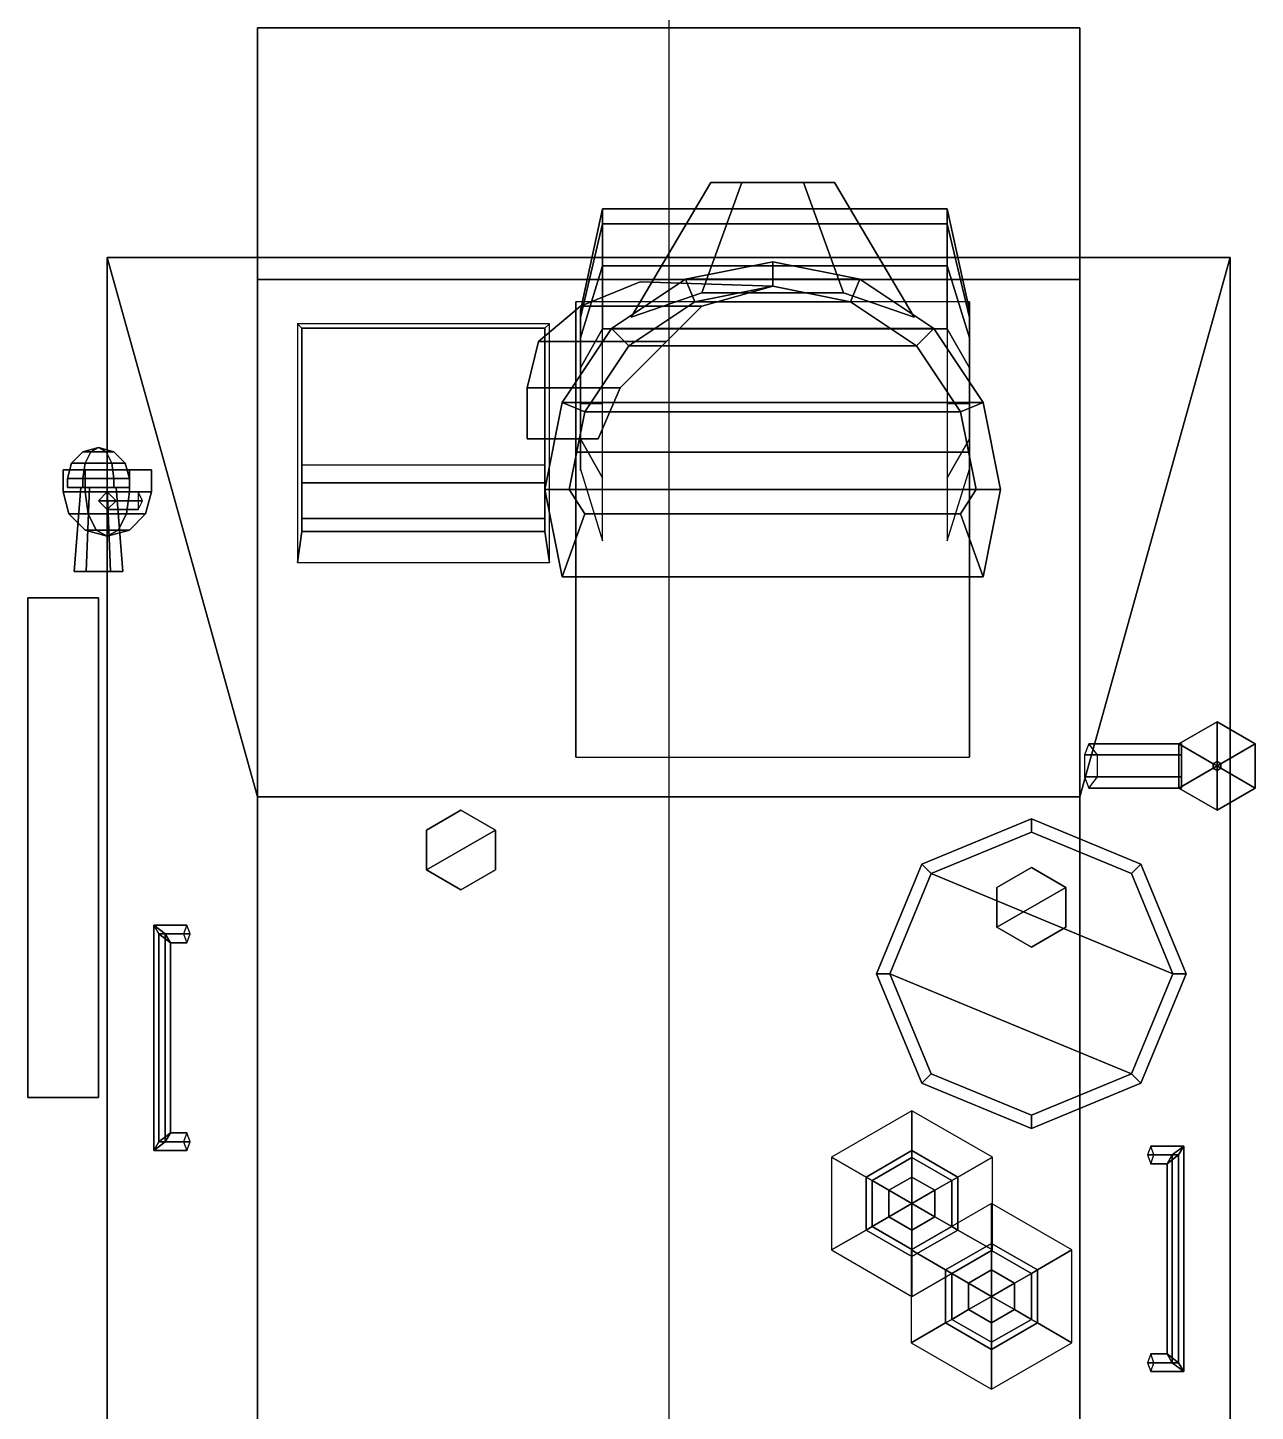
# Model space of a CAD drawing. Header units: millimetres. Extents: x -1.45 to 7, y -2.94 to 2.89.
# Drawn here: x -1.45 to 1.327, y -0.24 to 2.89 of the extents above; entities that cross this region are included whole.
import ezdxf

# ---------------------------------------------------------------- set-up
doc = ezdxf.new("R2010")
doc.units = ezdxf.units.MM
doc.layers.add('sleeve', color=5, linetype='Continuous')

msp = doc.modelspace()

# ---------------------------------------------------------------- linework, layer by layer
msp.add_xline((0, 2.48, 1.54), (0, -1))
for points in [[(-0.93, 2.32, 0.38), (-0.93, -2.39, 0.38), (-0.93, -2.94, 0.84), (-0.93, 2.89, 0.71)], [(0.93, 2.89, 0.71), (0.93, 2.32, 0.38), (-0.93, 2.32, 0.38), (-0.93, 2.89, 0.71)], [(-0.93, 2.89, 0.71), (-0.93, -2.94, 0.84), (-0.93, -2.69, 1.11), (-0.93, 2.37, 1.11)], [(0.93, 2.37, 1.11), (0.93, 2.89, 0.71), (-0.93, 2.89, 0.71), (-0.93, 2.37, 1.11)], [(0.93, -2.94, 0.84), (0.93, -2.39, 0.38), (0.93, 2.32, 0.38), (0.93, 2.89, 0.71)], [(0.93, -2.69, 1.11), (0.93, -2.94, 0.84), (0.93, 2.89, 0.71), (0.93, 2.37, 1.11)], [(-1.27, 2.37, 1.11), (-1.27, -0.29, 1.11), (-0.93, -0.29, 1.99), (-0.93, 1.15, 1.99)], [(0.93, 1.15, 1.99), (1.27, 2.37, 1.11), (-1.27, 2.37, 1.11), (-0.93, 1.15, 1.99)], [(-0.93, 2.37, 1.11), (-0.93, -2.69, 1.11), (-1.27, -2.69, 1.11), (-1.27, 2.37, 1.11)], [(0.059, 2.27, 1.975), (0.235, 2.305, 1.975), (0.235, 2.36, 1.91), (0.0379, 2.3208, 1.91)], [(0.0379, 2.3208, 1.91), (0.235, 2.36, 1.91), (0.235, 2.36, 1.91), (0.4321, 2.3208, 1.91)], [(0.235, 2.305, 1.975), (0.411, 2.27, 1.975), (0.4321, 2.3208, 1.91), (0.235, 2.36, 1.91)], [(1.27, 2.37, 1.11), (1.27, -2.69, 1.11), (0.93, -2.69, 1.11), (0.93, 2.37, 1.11)], [(0.93, -0.29, 1.99), (1.27, -0.29, 1.11), (1.27, 2.37, 1.11), (0.93, 1.15, 1.99)], [(0.93, 2.32, 0.38), (0.93, -2.39, 0.38), (-0.93, -2.39, 0.38), (-0.93, 2.32, 0.38)], [(-0.0903, 2.1703, 1.975), (0.059, 2.27, 1.975), (0.0379, 2.3208, 1.91), (-0.1292, 2.2092, 1.91)], [(-0.1292, 2.2092, 1.91), (0.0379, 2.3208, 1.91), (0.4321, 2.3208, 1.91), (0.5992, 2.2092, 1.91)], [(0.411, 2.27, 1.975), (0.5603, 2.1703, 1.975), (0.5992, 2.2092, 1.91), (0.4321, 2.3208, 1.91)], [(-0.2, 2.26, 1.97), (0.075, 2.26, 1.97), (0.235, 2.3051, 1.97), (-0.065, 2.315, 1.97)], [(-0.065, 2.315, 1.855), (0.235, 2.3051, 1.855), (0.075, 2.26, 1.855), (-0.2, 2.26, 1.855)], [(-0.065, 2.315, 1.97), (-0.065, 2.315, 1.855), (-0.2, 2.26, 1.855), (-0.2, 2.26, 1.97)], [(0.235, 2.3051, 1.97), (0.235, 2.3051, 1.855), (-0.065, 2.315, 1.855), (-0.065, 2.315, 1.97)], [(0.411, 2.27, 1.975), (0.235, 2.305, 1.975), (0.235, 2.305, 1.975), (0.059, 2.27, 1.975)], [(0.075, 2.26, 1.97), (0.075, 2.26, 1.855), (0.235, 2.3051, 1.855), (0.235, 2.3051, 1.97)], [(-0.2, 2.26, 1.855), (0.075, 2.26, 1.855), (-0.005, 2.18, 1.855), (-0.295, 2.18, 1.855)], [(-0.295, 2.18, 1.97), (-0.005, 2.18, 1.97), (0.075, 2.26, 1.97), (-0.2, 2.26, 1.97)], [(-0.2, 2.26, 1.97), (-0.2, 2.26, 1.855), (-0.295, 2.18, 1.855), (-0.295, 2.18, 1.97)], [(-0.21, 2.27, 1.18), (-0.21, 1.24, 1.92), (-0.21, 1.24, 1.92), (-0.21, 1.93, 1.92)], [(-0.21, 1.93, 1.92), (0.68, 1.93, 1.92), (0.68, 2.27, 1.18), (-0.21, 2.27, 1.18)], [(0.075, 2.26, 1.97), (0.075, 2.26, 1.855), (-0.2, 2.26, 1.855), (-0.2, 2.26, 1.97)], [(-0.2, 2.26, 1.855), (0.075, 2.26, 1.855), (0.075, 2.26, 1.97), (-0.2, 2.26, 1.97)], [(0.5603, 2.1703, 1.975), (0.411, 2.27, 1.975), (0.059, 2.27, 1.975), (-0.0903, 2.1703, 1.975)], [(-0.005, 2.18, 1.97), (-0.005, 2.18, 1.855), (0.075, 2.26, 1.855), (0.075, 2.26, 1.97)], [(0.68, 1.93, 1.92), (0.68, 1.24, 1.92), (0.68, 1.24, 1.92), (0.68, 2.27, 1.18)], [(-0.84, 2.22, 1.21), (-0.84, 1.68, 1.6), (-0.83, 1.75, 1.62), (-0.83, 2.21, 1.29)], [(-0.83, 2.21, 1.29), (-0.28, 2.21, 1.29), (-0.27, 2.22, 1.21), (-0.84, 2.22, 1.21)], [(-0.83, 1.75, 1.62), (-0.28, 1.75, 1.62), (-0.28, 2.21, 1.29), (-0.83, 2.21, 1.29)], [(-0.28, 2.21, 1.29), (-0.28, 1.75, 1.62), (-0.27, 1.68, 1.6), (-0.27, 2.22, 1.21)], [(-0.19, 2.021, 1.975), (-0.0903, 2.1703, 1.975), (-0.1292, 2.2092, 1.91), (-0.2408, 2.0421, 1.91)], [(-0.2408, 2.0421, 1.91), (-0.1292, 2.2092, 1.91), (0.5992, 2.2092, 1.91), (0.7108, 2.0421, 1.91)], [(0.5603, 2.1703, 1.975), (0.66, 2.021, 1.975), (0.7108, 2.0421, 1.91), (0.5992, 2.2092, 1.91)], [(-0.32, 2.075, 1.97), (-0.11, 2.075, 1.97), (-0.005, 2.18, 1.97), (-0.295, 2.18, 1.97)], [(-0.295, 2.18, 1.855), (-0.005, 2.18, 1.855), (-0.11, 2.075, 1.855), (-0.32, 2.075, 1.855)], [(-0.295, 2.18, 1.97), (-0.295, 2.18, 1.855), (-0.32, 2.075, 1.855), (-0.32, 2.075, 1.97)], [(-0.005, 2.18, 1.97), (-0.005, 2.18, 1.855), (-0.295, 2.18, 1.855), (-0.295, 2.18, 1.97)], [(-0.295, 2.18, 1.855), (-0.005, 2.18, 1.855), (-0.005, 2.18, 1.97), (-0.295, 2.18, 1.97)], [(0.66, 2.021, 1.975), (0.5603, 2.1703, 1.975), (-0.0903, 2.1703, 1.975), (-0.19, 2.021, 1.975)], [(-0.11, 2.075, 1.97), (-0.11, 2.075, 1.855), (-0.005, 2.18, 1.855), (-0.005, 2.18, 1.97)], [(-0.32, 1.96, 1.97), (-0.16, 1.96, 1.97), (-0.11, 2.075, 1.97), (-0.32, 2.075, 1.97)], [(-0.11, 2.075, 1.97), (-0.11, 2.075, 1.855), (-0.32, 2.075, 1.855), (-0.32, 2.075, 1.97)], [(-0.32, 2.075, 1.97), (-0.32, 2.075, 1.855), (-0.32, 1.96, 1.855), (-0.32, 1.96, 1.97)], [(-0.32, 2.075, 1.855), (-0.11, 2.075, 1.855), (-0.16, 1.96, 1.855), (-0.32, 1.96, 1.855)], [(-0.32, 2.075, 1.855), (-0.11, 2.075, 1.855), (-0.11, 2.075, 1.97), (-0.32, 2.075, 1.97)], [(-0.16, 1.96, 1.97), (-0.16, 1.96, 1.855), (-0.11, 2.075, 1.855), (-0.11, 2.075, 1.97)], [(-0.225, 1.845, 1.975), (-0.19, 2.021, 1.975), (-0.2408, 2.0421, 1.91), (-0.28, 1.845, 1.91)], [(-0.28, 1.845, 1.91), (-0.2408, 2.0421, 1.91), (0.7108, 2.0421, 1.91), (0.75, 1.845, 1.91)], [(0.66, 2.021, 1.975), (0.695, 1.845, 1.975), (0.75, 1.845, 1.91), (0.7108, 2.0421, 1.91)], [(0.695, 1.845, 1.975), (0.66, 2.021, 1.975), (-0.19, 2.021, 1.975), (-0.225, 1.845, 1.975)], [(-0.32, 1.96, 1.855), (-0.16, 1.96, 1.855), (-0.16, 1.96, 1.97), (-0.32, 1.96, 1.97)], [(-1.325, 1.9306, 1.24), (-1.3506, 1.905, 1.24), (-1.3203, 1.905, 1.2925), (-1.3075, 1.9306, 1.2703)], [(-1.3075, 1.9306, 1.2097), (-1.3203, 1.905, 1.1875), (-1.3506, 1.905, 1.24), (-1.325, 1.9306, 1.24)], [(-1.29, 1.94, 1.24), (-1.325, 1.9306, 1.24), (-1.3075, 1.9306, 1.2703), (-1.29, 1.94, 1.24)], [(-1.29, 1.94, 1.24), (-1.3075, 1.9306, 1.2097), (-1.325, 1.9306, 1.24), (-1.29, 1.94, 1.24)], [(-1.3075, 1.9306, 1.2703), (-1.3203, 1.905, 1.2925), (-1.2597, 1.905, 1.2925), (-1.2725, 1.9306, 1.2703)], [(-1.2725, 1.9306, 1.2097), (-1.2597, 1.905, 1.1875), (-1.3203, 1.905, 1.1875), (-1.3075, 1.9306, 1.2097)], [(-1.29, 1.94, 1.24), (-1.3075, 1.9306, 1.2703), (-1.2725, 1.9306, 1.2703), (-1.29, 1.94, 1.24)], [(-1.29, 1.94, 1.24), (-1.2725, 1.9306, 1.2097), (-1.3075, 1.9306, 1.2097), (-1.29, 1.94, 1.24)], [(-1.29, 1.94, 1.24), (-1.2725, 1.9306, 1.2703), (-1.255, 1.9306, 1.24), (-1.29, 1.94, 1.24)], [(-1.29, 1.94, 1.24), (-1.255, 1.9306, 1.24), (-1.2725, 1.9306, 1.2097), (-1.29, 1.94, 1.24)], [(-1.2725, 1.9306, 1.2703), (-1.2597, 1.905, 1.2925), (-1.2294, 1.905, 1.24), (-1.255, 1.9306, 1.24)], [(-1.255, 1.9306, 1.24), (-1.2294, 1.905, 1.24), (-1.2597, 1.905, 1.1875), (-1.2725, 1.9306, 1.2097)], [(-0.21, 1.24, 1.92), (0.68, 1.24, 1.92), (0.68, 1.93, 1.92), (-0.21, 1.93, 1.92)], [(-1.32, 1.89, 1.5566), (-1.37, 1.89, 1.47), (-1.37, 1.84, 1.47), (-1.32, 1.84, 1.5566)], [(-1.37, 1.89, 1.47), (-1.32, 1.89, 1.3834), (-1.32, 1.84, 1.3834), (-1.37, 1.84, 1.47)], [(-1.17, 1.89, 1.47), (-1.37, 1.89, 1.47), (-1.32, 1.89, 1.5566), (-1.22, 1.89, 1.5566)], [(-1.22, 1.89, 1.3834), (-1.32, 1.89, 1.3834), (-1.37, 1.89, 1.47), (-1.17, 1.89, 1.47)], [(-1.3506, 1.905, 1.24), (-1.36, 1.87, 1.24), (-1.325, 1.87, 1.3006), (-1.3203, 1.905, 1.2925)], [(-1.3203, 1.905, 1.1875), (-1.325, 1.87, 1.1794), (-1.36, 1.87, 1.24), (-1.3506, 1.905, 1.24)], [(-1.3203, 1.905, 1.2925), (-1.325, 1.87, 1.3006), (-1.255, 1.87, 1.3006), (-1.2597, 1.905, 1.2925)], [(-1.2597, 1.905, 1.1875), (-1.255, 1.87, 1.1794), (-1.325, 1.87, 1.1794), (-1.3203, 1.905, 1.1875)], [(-1.22, 1.89, 1.5566), (-1.32, 1.89, 1.5566), (-1.32, 1.84, 1.5566), (-1.22, 1.84, 1.5566)], [(-1.32, 1.89, 1.3834), (-1.22, 1.89, 1.3834), (-1.22, 1.84, 1.3834), (-1.32, 1.84, 1.3834)], [(-1.2597, 1.905, 1.2925), (-1.255, 1.87, 1.3006), (-1.22, 1.87, 1.24), (-1.2294, 1.905, 1.24)], [(-1.2294, 1.905, 1.24), (-1.22, 1.87, 1.24), (-1.255, 1.87, 1.1794), (-1.2597, 1.905, 1.1875)], [(-1.17, 1.89, 1.47), (-1.22, 1.89, 1.5566), (-1.22, 1.84, 1.5566), (-1.17, 1.84, 1.47)], [(-1.22, 1.89, 1.3834), (-1.17, 1.89, 1.47), (-1.17, 1.84, 1.47), (-1.22, 1.84, 1.3834)], [(-0.83, 1.9, 1.51), (-0.83, 1.75, 1.62), (-0.83, 1.78, 1.64), (-0.83, 1.86, 1.64)], [(-0.83, 1.86, 1.64), (-0.28, 1.86, 1.64), (-0.28, 1.9, 1.51), (-0.83, 1.9, 1.51)], [(-0.28, 1.86, 1.64), (-0.28, 1.78, 1.64), (-0.28, 1.75, 1.62), (-0.28, 1.9, 1.51)], [(-1.325, 1.87, 1.3006), (-1.36, 1.87, 1.24), (-1.36, 1.85, 1.24), (-1.325, 1.85, 1.3006)], [(-1.36, 1.87, 1.24), (-1.325, 1.87, 1.1794), (-1.325, 1.85, 1.1794), (-1.36, 1.85, 1.24)], [(-1.255, 1.85, 1.3006), (-1.325, 1.85, 1.3006), (-1.36, 1.85, 1.24), (-1.22, 1.85, 1.24)], [(-1.22, 1.85, 1.24), (-1.36, 1.85, 1.24), (-1.325, 1.85, 1.1794), (-1.255, 1.85, 1.1794)], [(-1.3175, 1.66, 1.1924), (-1.345, 1.66, 1.24), (-1.33, 1.85, 1.24), (-1.31, 1.85, 1.2054)], [(-1.345, 1.66, 1.24), (-1.3175, 1.66, 1.2876), (-1.31, 1.85, 1.2746), (-1.33, 1.85, 1.24)], [(-1.255, 1.87, 1.3006), (-1.325, 1.87, 1.3006), (-1.325, 1.85, 1.3006), (-1.255, 1.85, 1.3006)], [(-1.325, 1.87, 1.1794), (-1.255, 1.87, 1.1794), (-1.255, 1.85, 1.1794), (-1.325, 1.85, 1.1794)], [(-1.2625, 1.66, 1.1924), (-1.3175, 1.66, 1.1924), (-1.31, 1.85, 1.2054), (-1.27, 1.85, 1.2054)], [(-1.3175, 1.66, 1.2876), (-1.2625, 1.66, 1.2876), (-1.27, 1.85, 1.2746), (-1.31, 1.85, 1.2746)], [(-1.235, 1.66, 1.24), (-1.2625, 1.66, 1.1924), (-1.27, 1.85, 1.2054), (-1.25, 1.85, 1.24)], [(-1.2625, 1.66, 1.2876), (-1.235, 1.66, 1.24), (-1.25, 1.85, 1.24), (-1.27, 1.85, 1.2746)], [(-1.22, 1.87, 1.24), (-1.255, 1.87, 1.3006), (-1.255, 1.85, 1.3006), (-1.22, 1.85, 1.24)], [(-1.255, 1.87, 1.1794), (-1.22, 1.87, 1.24), (-1.22, 1.85, 1.24), (-1.255, 1.85, 1.1794)], [(-0.83, 1.78, 1.64), (-0.28, 1.78, 1.64), (-0.28, 1.86, 1.64), (-0.83, 1.86, 1.64)], [(-1.3566, 1.79, 1.47), (-1.37, 1.84, 1.47), (-1.32, 1.84, 1.3834), (-1.3133, 1.79, 1.395)], [(-1.3133, 1.79, 1.545), (-1.32, 1.84, 1.5566), (-1.37, 1.84, 1.47), (-1.3566, 1.79, 1.47)], [(-1.3133, 1.79, 1.395), (-1.32, 1.84, 1.3834), (-1.22, 1.84, 1.3834), (-1.2267, 1.79, 1.395)], [(-1.2267, 1.79, 1.545), (-1.22, 1.84, 1.5566), (-1.32, 1.84, 1.5566), (-1.3133, 1.79, 1.545)], [(-1.2, 1.84, 1.29), (-1.2, 1.82, 1.27), (-1.29, 1.82, 1.4), (-1.27, 1.84, 1.4)], [(-1.2, 1.82, 1.27), (-1.2, 1.8, 1.29), (-1.27, 1.8, 1.4), (-1.29, 1.82, 1.4)], [(-1.19, 1.82, 1.3), (-1.2, 1.84, 1.29), (-1.27, 1.84, 1.4), (-1.25, 1.82, 1.4)], [(-1.2, 1.8, 1.29), (-1.19, 1.82, 1.3), (-1.25, 1.82, 1.4), (-1.27, 1.8, 1.4)], [(-1.2267, 1.79, 1.395), (-1.22, 1.84, 1.3834), (-1.17, 1.84, 1.47), (-1.1834, 1.79, 1.47)], [(-1.1834, 1.79, 1.47), (-1.17, 1.84, 1.47), (-1.22, 1.84, 1.5566), (-1.2267, 1.79, 1.545)], [(-0.19, 1.79, 1.975), (-0.225, 1.845, 1.975), (-0.28, 1.845, 1.91), (-0.2408, 1.6479, 1.91)], [(-0.2408, 1.6479, 1.91), (-0.28, 1.845, 1.91), (0.75, 1.845, 1.91), (0.7108, 1.6479, 1.91)], [(0.66, 1.79, 1.975), (0.695, 1.845, 1.975), (-0.225, 1.845, 1.975), (-0.19, 1.79, 1.975)], [(0.695, 1.845, 1.975), (0.66, 1.79, 1.975), (0.7108, 1.6479, 1.91), (0.75, 1.845, 1.91)], [(-1.32, 1.7534, 1.47), (-1.3566, 1.79, 1.47), (-1.3133, 1.79, 1.395), (-1.295, 1.7534, 1.4267)], [(-1.295, 1.7534, 1.5133), (-1.3133, 1.79, 1.545), (-1.3566, 1.79, 1.47), (-1.32, 1.7534, 1.47)], [(-1.295, 1.7534, 1.4267), (-1.3133, 1.79, 1.395), (-1.2267, 1.79, 1.395), (-1.245, 1.7534, 1.4267)], [(-1.245, 1.7534, 1.5133), (-1.2267, 1.79, 1.545), (-1.3133, 1.79, 1.545), (-1.295, 1.7534, 1.5133)], [(-1.245, 1.7534, 1.4267), (-1.2267, 1.79, 1.395), (-1.1834, 1.79, 1.47), (-1.22, 1.7534, 1.47)], [(-1.22, 1.7534, 1.47), (-1.1834, 1.79, 1.47), (-1.2267, 1.79, 1.545), (-1.245, 1.7534, 1.5133)], [(0.7108, 1.6479, 1.91), (0.66, 1.79, 1.975), (-0.19, 1.79, 1.975), (-0.2408, 1.6479, 1.91)], [(-1.27, 1.74, 1.47), (-1.32, 1.7534, 1.47), (-1.295, 1.7534, 1.4267), (-1.27, 1.74, 1.47)], [(-1.27, 1.74, 1.47), (-1.295, 1.7534, 1.5133), (-1.32, 1.7534, 1.47), (-1.27, 1.74, 1.47)], [(-1.27, 1.74, 1.47), (-1.295, 1.7534, 1.4267), (-1.245, 1.7534, 1.4267), (-1.27, 1.74, 1.47)], [(-1.27, 1.74, 1.47), (-1.245, 1.7534, 1.5133), (-1.295, 1.7534, 1.5133), (-1.27, 1.74, 1.47)], [(-1.27, 1.74, 1.47), (-1.245, 1.7534, 1.4267), (-1.22, 1.7534, 1.47), (-1.27, 1.74, 1.47)], [(-1.27, 1.74, 1.47), (-1.22, 1.7534, 1.47), (-1.245, 1.7534, 1.5133), (-1.27, 1.74, 1.47)], [(-0.83, 1.75, 1.62), (-0.28, 1.75, 1.62), (-0.28, 1.78, 1.64), (-0.83, 1.78, 1.64)], [(-0.84, 1.68, 1.6), (-0.27, 1.68, 1.6), (-0.28, 1.75, 1.62), (-0.83, 1.75, 1.62)], [(-1.345, 1.66, 1.24), (-1.235, 1.66, 1.24), (-1.2625, 1.66, 1.2876), (-1.3175, 1.66, 1.2876)], [(-1.3175, 1.66, 1.1924), (-1.2625, 1.66, 1.1924), (-1.235, 1.66, 1.24), (-1.345, 1.66, 1.24)], [(-1.45, 1.6, 1.29), (-1.45, 0.47, 1.29), (-1.29, 0.47, 1.29), (-1.29, 1.6, 1.29)], [(-1.45, 1.6, 1.11), (-1.45, 0.47, 1.11), (-1.45, 0.47, 1.29), (-1.45, 1.6, 1.29)], [(-1.29, 1.6, 1.29), (-1.29, 1.6, 1.11), (-1.45, 1.6, 1.11), (-1.45, 1.6, 1.29)], [(-1.29, 0.47, 1.29), (-1.29, 0.47, 1.11), (-1.29, 1.6, 1.11), (-1.29, 1.6, 1.29)], [(1.1534, 1.27, 1.99), (1.24, 1.32, 1.99), (1.24, 1.32, 1.85), (1.1534, 1.27, 1.85)], [(1.24, 1.32, 1.99), (1.1534, 1.27, 1.99), (1.2313, 1.225, 2.01), (1.24, 1.23, 2.01)], [(1.3266, 1.27, 1.85), (1.1534, 1.17, 1.85), (1.1534, 1.27, 1.85), (1.24, 1.32, 1.85)], [(1.24, 1.32, 1.99), (1.3266, 1.27, 1.99), (1.3266, 1.27, 1.85), (1.24, 1.32, 1.85)], [(1.3266, 1.27, 1.99), (1.24, 1.32, 1.99), (1.24, 1.23, 2.01), (1.2487, 1.225, 2.01)], [(1.16, 1.245, 1.9633), (1.16, 1.27, 1.92), (0.95, 1.27, 1.92), (0.94, 1.245, 1.9633)], [(1.16, 1.27, 1.92), (1.16, 1.245, 1.8767), (0.97, 1.245, 1.8767), (0.95, 1.27, 1.92)], [(1.1534, 1.17, 1.99), (1.1534, 1.27, 1.99), (1.1534, 1.27, 1.85), (1.1534, 1.17, 1.85)], [(1.1534, 1.27, 1.99), (1.1534, 1.17, 1.99), (1.2313, 1.215, 2.01), (1.2313, 1.225, 2.01)], [(1.3266, 1.17, 1.85), (1.24, 1.12, 1.85), (1.1534, 1.17, 1.85), (1.3266, 1.27, 1.85)], [(1.3266, 1.17, 1.99), (1.3266, 1.27, 1.99), (1.2487, 1.225, 2.01), (1.2487, 1.215, 2.01)], [(1.3266, 1.27, 1.99), (1.3266, 1.17, 1.99), (1.3266, 1.17, 1.85), (1.3266, 1.27, 1.85)], [(1.16, 1.195, 1.9633), (1.16, 1.245, 1.9633), (0.94, 1.245, 1.9633), (0.94, 1.195, 1.9633)], [(1.16, 1.245, 1.8767), (1.16, 1.195, 1.8767), (0.97, 1.195, 1.8767), (0.97, 1.245, 1.8767)], [(1.24, 1.23, 2.01), (1.2313, 1.225, 2.01), (1.24, 1.22, 6.11)], [(1.2313, 1.225, 2.01), (1.2313, 1.215, 2.01), (1.24, 1.22, 6.11)], [(1.2487, 1.225, 2.01), (1.24, 1.23, 2.01), (1.24, 1.22, 6.11)], [(1.2487, 1.215, 2.01), (1.2487, 1.225, 2.01), (1.24, 1.22, 6.11)], [(1.16, 1.17, 1.92), (1.16, 1.195, 1.9633), (0.94, 1.195, 1.9633), (0.95, 1.17, 1.92)], [(1.16, 1.195, 1.8767), (1.16, 1.17, 1.92), (0.95, 1.17, 1.92), (0.97, 1.195, 1.8767)], [(1.1534, 1.17, 1.99), (1.24, 1.12, 1.99), (1.24, 1.21, 2.01), (1.2313, 1.215, 2.01)], [(1.2313, 1.215, 2.01), (1.24, 1.21, 2.01), (1.24, 1.22, 6.11)], [(1.24, 1.21, 2.01), (1.2487, 1.215, 2.01), (1.24, 1.22, 6.11)], [(1.24, 1.12, 1.99), (1.3266, 1.17, 1.99), (1.2487, 1.215, 2.01), (1.24, 1.21, 2.01)], [(1.24, 1.12, 1.99), (1.1534, 1.17, 1.99), (1.1534, 1.17, 1.85), (1.24, 1.12, 1.85)], [(1.3266, 1.17, 1.99), (1.24, 1.12, 1.99), (1.24, 1.12, 1.85), (1.3266, 1.17, 1.85)], [(-0.93, 1.15, 1.99), (-0.93, -0.29, 1.99), (0.93, -0.29, 1.99), (0.93, 1.15, 1.99)], [(-0.47, 1.12, 1.99), (-0.5479, 1.075, 1.99), (-0.5479, 1.075, 2.06), (-0.47, 1.12, 2.06)], [(-0.47, 1.12, 2.06), (-0.5479, 1.075, 2.06), (-0.5479, 0.985, 2.06), (-0.3921, 1.075, 2.06)], [(-0.3921, 1.075, 1.99), (-0.47, 1.12, 1.99), (-0.47, 1.12, 2.06), (-0.3921, 1.075, 2.06)], [(0.82, 1.1, 1.99), (0.5725, 0.9975, 1.99), (0.5725, 0.9975, 2.15), (0.82, 1.1, 2.15)], [(0.82, 1.1, 2.15), (0.5725, 0.9975, 2.15), (0.5937, 0.9763, 2.2), (0.82, 1.07, 2.2)], [(1.0675, 0.9975, 1.63), (0.82, 1.1, 1.99), (0.82, 1.1, 2.15), (1.0675, 0.9975, 2.15)], [(1.0675, 0.9975, 2.15), (0.82, 1.1, 2.15), (0.82, 1.07, 2.2), (1.0463, 0.9763, 2.2)], [(-0.5479, 1.075, 1.99), (-0.5479, 0.985, 1.99), (-0.5479, 0.985, 2.06), (-0.5479, 1.075, 2.06)], [(-0.3921, 1.075, 2.06), (-0.5479, 0.985, 2.06), (-0.47, 0.94, 2.06), (-0.3921, 0.985, 2.06)], [(-0.3921, 0.985, 1.99), (-0.3921, 1.075, 1.99), (-0.3921, 1.075, 2.06), (-0.3921, 0.985, 2.06)], [(0.5937, 0.9763, 2.2), (1.14, 0.75, 2.2), (1.0463, 0.9763, 2.2), (0.82, 1.07, 2.2)], [(-0.5479, 0.985, 1.99), (-0.47, 0.94, 1.99), (-0.47, 0.94, 2.06), (-0.5479, 0.985, 2.06)], [(-0.47, 0.94, 1.99), (-0.3921, 0.985, 1.99), (-0.3921, 0.985, 2.06), (-0.47, 0.94, 2.06)], [(0.5725, 0.9975, 1.99), (0.47, 0.75, 1.99), (0.47, 0.75, 2.15), (0.5725, 0.9975, 2.15)], [(0.5725, 0.9975, 2.15), (0.47, 0.75, 2.15), (0.5, 0.75, 2.2), (0.5937, 0.9763, 2.2)], [(0.5, 0.75, 2.2), (1.0463, 0.5237, 2.2), (1.14, 0.75, 2.2), (0.5937, 0.9763, 2.2)], [(0.82, 0.99, 2.2), (0.7421, 0.945, 2.2), (0.7421, 0.945, 2.27), (0.82, 0.99, 2.27)], [(0.82, 0.99, 2.27), (0.7421, 0.945, 2.27), (0.7421, 0.855, 2.27), (0.8979, 0.945, 2.27)], [(0.8979, 0.945, 2.2), (0.82, 0.99, 2.2), (0.82, 0.99, 2.27), (0.8979, 0.945, 2.27)], [(1.17, 0.75, 2.15), (1.0675, 0.9975, 2.15), (1.0463, 0.9763, 2.2), (1.14, 0.75, 2.2)], [(1.17, 0.75, 1.36), (1.0675, 0.9975, 1.63), (1.0675, 0.9975, 2.15), (1.17, 0.75, 2.15)], [(0.7421, 0.945, 2.2), (0.7421, 0.855, 2.2), (0.7421, 0.855, 2.27), (0.7421, 0.945, 2.27)], [(0.8979, 0.945, 2.27), (0.7421, 0.855, 2.27), (0.82, 0.81, 2.27), (0.8979, 0.855, 2.27)], [(0.8979, 0.855, 2.2), (0.8979, 0.945, 2.2), (0.8979, 0.945, 2.27), (0.8979, 0.855, 2.27)], [(-1.1532, 0.84, 1.5628), (-1.1647, 0.86, 1.5887), (-1.09, 0.86, 1.56), (-1.0972, 0.84, 1.5413)], [(-1.1647, 0.86, 1.5887), (-1.1388, 0.84, 1.6002), (-1.0828, 0.84, 1.5787), (-1.09, 0.86, 1.56)], [(-1.1388, 0.84, 1.6002), (-1.1647, 0.86, 1.5887), (-1.1647, 0.35, 1.5887), (-1.1388, 0.37, 1.6002)], [(-1.1647, 0.86, 1.5887), (-1.1532, 0.84, 1.5628), (-1.1532, 0.37, 1.5628), (-1.1647, 0.35, 1.5887)], [(0.7421, 0.855, 2.2), (0.82, 0.81, 2.2), (0.82, 0.81, 2.27), (0.7421, 0.855, 2.27)], [(0.82, 0.81, 2.2), (0.8979, 0.855, 2.2), (0.8979, 0.855, 2.27), (0.82, 0.81, 2.27)], [(-1.1273, 0.82, 1.5743), (-1.1532, 0.84, 1.5628), (-1.0972, 0.84, 1.5413), (-1.09, 0.82, 1.56)], [(-1.1532, 0.84, 1.5628), (-1.1273, 0.82, 1.5743), (-1.1273, 0.39, 1.5743), (-1.1532, 0.37, 1.5628)], [(-1.1388, 0.84, 1.6002), (-1.1273, 0.82, 1.5743), (-1.09, 0.82, 1.56), (-1.0828, 0.84, 1.5787)], [(-1.1273, 0.82, 1.5743), (-1.1388, 0.84, 1.6002), (-1.1388, 0.37, 1.6002), (-1.1273, 0.39, 1.5743)], [(0.47, 0.75, 1.99), (0.5725, 0.5025, 1.99), (0.5725, 0.5025, 2.15), (0.47, 0.75, 2.15)], [(0.47, 0.75, 2.15), (0.5725, 0.5025, 2.15), (0.5937, 0.5237, 2.2), (0.5, 0.75, 2.2)], [(0.5937, 0.5237, 2.2), (0.82, 0.43, 2.2), (1.0463, 0.5237, 2.2), (0.5, 0.75, 2.2)], [(1.0675, 0.5025, 2.15), (1.17, 0.75, 2.15), (1.14, 0.75, 2.2), (1.0463, 0.5237, 2.2)], [(1.0675, 0.5025, 1.63), (1.17, 0.75, 1.36), (1.17, 0.75, 2.15), (1.0675, 0.5025, 2.15)], [(0.5725, 0.5025, 2.15), (0.82, 0.4, 2.15), (0.82, 0.43, 2.2), (0.5937, 0.5237, 2.2)], [(0.5725, 0.5025, 1.99), (0.82, 0.4, 1.99), (0.82, 0.4, 2.15), (0.5725, 0.5025, 2.15)], [(0.82, 0.4, 2.15), (1.0675, 0.5025, 2.15), (1.0463, 0.5237, 2.2), (0.82, 0.43, 2.2)], [(0.82, 0.4, 1.99), (1.0675, 0.5025, 1.63), (1.0675, 0.5025, 2.15), (0.82, 0.4, 2.15)], [(-1.45, 0.47, 1.29), (-1.45, 0.47, 1.11), (-1.29, 0.47, 1.11), (-1.29, 0.47, 1.29)], [(0.55, 0.44, 1.99), (0.3681, 0.335, 1.99), (0.4461, 0.29, 2.11), (0.55, 0.35, 2.11)], [(0.7319, 0.335, 1.99), (0.55, 0.44, 1.99), (0.55, 0.35, 2.11), (0.6539, 0.29, 2.11)], [(-1.1532, 0.37, 1.5628), (-1.1273, 0.39, 1.5743), (-1.09, 0.39, 1.56), (-1.0972, 0.37, 1.5413)], [(-1.1273, 0.39, 1.5743), (-1.1388, 0.37, 1.6002), (-1.0828, 0.37, 1.5787), (-1.09, 0.39, 1.56)], [(-1.1388, 0.37, 1.6002), (-1.1647, 0.35, 1.5887), (-1.09, 0.35, 1.56), (-1.0828, 0.37, 1.5787)], [(-1.1647, 0.35, 1.5887), (-1.1532, 0.37, 1.5628), (-1.0972, 0.37, 1.5413), (-1.09, 0.35, 1.56)], [(0.55, 0.3339, 2.13), (0.55, 0.35, 2.11), (0.4461, 0.29, 2.11), (0.46, 0.282, 2.13)], [(0.64, 0.282, 2.13), (0.6539, 0.29, 2.11), (0.55, 0.35, 2.11), (0.55, 0.3339, 2.13)], [(1.1388, 0.34, 1.6002), (1.1647, 0.36, 1.5887), (1.09, 0.36, 1.56), (1.0828, 0.34, 1.5787)], [(1.1647, 0.36, 1.5887), (1.1532, 0.34, 1.5628), (1.0972, 0.34, 1.5413), (1.09, 0.36, 1.56)], [(1.1388, -0.13, 1.6002), (1.1647, -0.15, 1.5887), (1.1647, 0.36, 1.5887), (1.1388, 0.34, 1.6002)], [(1.1647, -0.15, 1.5887), (1.1532, -0.13, 1.5628), (1.1532, 0.34, 1.5628), (1.1647, 0.36, 1.5887)], [(0.3681, 0.335, 1.99), (0.3681, 0.125, 1.99), (0.4461, 0.17, 2.11), (0.4461, 0.29, 2.11)], [(0.55, 0.29, 2.15), (0.55, 0.3339, 2.13), (0.46, 0.282, 2.13), (0.498, 0.26, 2.15)], [(0.602, 0.26, 2.15), (0.64, 0.282, 2.13), (0.55, 0.3339, 2.13), (0.55, 0.29, 2.15)], [(0.7319, 0.125, 1.99), (0.7319, 0.335, 1.99), (0.6539, 0.29, 2.11), (0.6539, 0.17, 2.11)], [(1.1273, 0.32, 1.5743), (1.1388, 0.34, 1.6002), (1.0828, 0.34, 1.5787), (1.09, 0.32, 1.56)], [(1.1532, 0.34, 1.5628), (1.1273, 0.32, 1.5743), (1.09, 0.32, 1.56), (1.0972, 0.34, 1.5413)], [(1.1273, -0.11, 1.5743), (1.1388, -0.13, 1.6002), (1.1388, 0.34, 1.6002), (1.1273, 0.32, 1.5743)], [(1.1532, -0.13, 1.5628), (1.1273, -0.11, 1.5743), (1.1273, 0.32, 1.5743), (1.1532, 0.34, 1.5628)], [(0.46, 0.282, 2.13), (0.4461, 0.29, 2.11), (0.4461, 0.17, 2.11), (0.46, 0.178, 2.13)], [(0.498, 0.26, 2.15), (0.46, 0.282, 2.13), (0.46, 0.178, 2.13), (0.498, 0.2, 2.15)], [(0.55, 0.23, 2.17), (0.55, 0.29, 2.15), (0.498, 0.26, 2.15), (0.55, 0.23, 2.17)], [(0.55, 0.23, 2.17), (0.602, 0.26, 2.15), (0.55, 0.29, 2.15), (0.55, 0.23, 2.17)], [(0.602, 0.2, 2.15), (0.64, 0.178, 2.13), (0.64, 0.282, 2.13), (0.602, 0.26, 2.15)], [(0.64, 0.178, 2.13), (0.6539, 0.17, 2.11), (0.6539, 0.29, 2.11), (0.64, 0.282, 2.13)], [(0.55, 0.23, 2.17), (0.498, 0.26, 2.15), (0.498, 0.2, 2.15), (0.55, 0.23, 2.17)], [(0.55, 0.23, 2.17), (0.602, 0.2, 2.15), (0.602, 0.26, 2.15), (0.55, 0.23, 2.17)], [(0.55, 0.23, 2.17), (0.498, 0.2, 2.15), (0.55, 0.17, 2.15), (0.55, 0.23, 2.17)], [(0.73, 0.23, 1.99), (0.5481, 0.125, 1.99), (0.6261, 0.08, 2.11), (0.73, 0.14, 2.11)], [(0.55, 0.23, 2.17), (0.55, 0.17, 2.15), (0.602, 0.2, 2.15), (0.55, 0.23, 2.17)], [(0.9119, 0.125, 1.99), (0.73, 0.23, 1.99), (0.73, 0.14, 2.11), (0.8339, 0.08, 2.11)], [(0.498, 0.2, 2.15), (0.46, 0.178, 2.13), (0.55, 0.1261, 2.13), (0.55, 0.17, 2.15)], [(0.55, 0.17, 2.15), (0.55, 0.1261, 2.13), (0.64, 0.178, 2.13), (0.602, 0.2, 2.15)], [(0.3681, 0.125, 1.99), (0.55, 0.02, 1.99), (0.55, 0.11, 2.11), (0.4461, 0.17, 2.11)], [(0.46, 0.178, 2.13), (0.4461, 0.17, 2.11), (0.55, 0.11, 2.11), (0.55, 0.1261, 2.13)], [(0.55, 0.1261, 2.13), (0.55, 0.11, 2.11), (0.6539, 0.17, 2.11), (0.64, 0.178, 2.13)], [(0.55, 0.02, 1.99), (0.7319, 0.125, 1.99), (0.6539, 0.17, 2.11), (0.55, 0.11, 2.11)], [(0.73, 0.1239, 2.13), (0.73, 0.14, 2.11), (0.6261, 0.08, 2.11), (0.64, 0.072, 2.13)], [(0.82, 0.072, 2.13), (0.8339, 0.08, 2.11), (0.73, 0.14, 2.11), (0.73, 0.1239, 2.13)], [(0.5481, 0.125, 1.99), (0.5481, -0.085, 1.99), (0.6261, -0.04, 2.11), (0.6261, 0.08, 2.11)], [(0.73, 0.08, 2.15), (0.73, 0.1239, 2.13), (0.64, 0.072, 2.13), (0.678, 0.05, 2.15)], [(0.782, 0.05, 2.15), (0.82, 0.072, 2.13), (0.73, 0.1239, 2.13), (0.73, 0.08, 2.15)], [(0.9119, -0.085, 1.99), (0.9119, 0.125, 1.99), (0.8339, 0.08, 2.11), (0.8339, -0.04, 2.11)], [(0.64, 0.072, 2.13), (0.6261, 0.08, 2.11), (0.6261, -0.04, 2.11), (0.64, -0.032, 2.13)], [(0.678, 0.05, 2.15), (0.64, 0.072, 2.13), (0.64, -0.032, 2.13), (0.678, -0.01, 2.15)], [(0.73, 0.02, 2.17), (0.73, 0.08, 2.15), (0.678, 0.05, 2.15), (0.73, 0.02, 2.17)], [(0.73, 0.02, 2.17), (0.782, 0.05, 2.15), (0.73, 0.08, 2.15), (0.73, 0.02, 2.17)], [(0.782, -0.01, 2.15), (0.82, -0.032, 2.13), (0.82, 0.072, 2.13), (0.782, 0.05, 2.15)], [(0.82, -0.032, 2.13), (0.8339, -0.04, 2.11), (0.8339, 0.08, 2.11), (0.82, 0.072, 2.13)], [(0.73, 0.02, 2.17), (0.678, 0.05, 2.15), (0.678, -0.01, 2.15), (0.73, 0.02, 2.17)], [(0.73, 0.02, 2.17), (0.782, -0.01, 2.15), (0.782, 0.05, 2.15), (0.73, 0.02, 2.17)], [(0.73, 0.02, 2.17), (0.678, -0.01, 2.15), (0.73, -0.04, 2.15), (0.73, 0.02, 2.17)], [(0.73, 0.02, 2.17), (0.73, -0.04, 2.15), (0.782, -0.01, 2.15), (0.73, 0.02, 2.17)], [(0.678, -0.01, 2.15), (0.64, -0.032, 2.13), (0.73, -0.0839, 2.13), (0.73, -0.04, 2.15)], [(0.73, -0.04, 2.15), (0.73, -0.0839, 2.13), (0.82, -0.032, 2.13), (0.782, -0.01, 2.15)], [(0.5481, -0.085, 1.99), (0.73, -0.19, 1.99), (0.73, -0.1, 2.11), (0.6261, -0.04, 2.11)], [(0.64, -0.032, 2.13), (0.6261, -0.04, 2.11), (0.73, -0.1, 2.11), (0.73, -0.0839, 2.13)], [(0.73, -0.0839, 2.13), (0.73, -0.1, 2.11), (0.8339, -0.04, 2.11), (0.82, -0.032, 2.13)], [(0.73, -0.19, 1.99), (0.9119, -0.085, 1.99), (0.8339, -0.04, 2.11), (0.73, -0.1, 2.11)], [(1.1388, -0.13, 1.6002), (1.1273, -0.11, 1.5743), (1.09, -0.11, 1.56), (1.0828, -0.13, 1.5787)], [(1.1273, -0.11, 1.5743), (1.1532, -0.13, 1.5628), (1.0972, -0.13, 1.5413), (1.09, -0.11, 1.56)], [(1.1647, -0.15, 1.5887), (1.1388, -0.13, 1.6002), (1.0828, -0.13, 1.5787), (1.09, -0.15, 1.56)], [(1.1532, -0.13, 1.5628), (1.1647, -0.15, 1.5887), (1.09, -0.15, 1.56), (1.0972, -0.13, 1.5413)]]:
    msp.add_3dface(points)
at = {"layer": 'sleeve'}
for points in [[(0.075, 2.29, 1.3029), (-0.085, 2.235, 1.58), (0.095, 2.54, 1.58), (0.165, 2.54, 1.4588)], [(-0.085, 2.235, 1.58), (0.075, 2.29, 1.8571), (0.165, 2.54, 1.7012), (0.095, 2.54, 1.58)], [(0.395, 2.29, 1.3029), (0.075, 2.29, 1.3029), (0.165, 2.54, 1.4588), (0.305, 2.54, 1.4588)], [(0.075, 2.29, 1.8571), (0.395, 2.29, 1.8571), (0.305, 2.54, 1.7012), (0.165, 2.54, 1.7012)], [(0.555, 2.235, 1.58), (0.395, 2.29, 1.3029), (0.305, 2.54, 1.4588), (0.375, 2.54, 1.58)], [(0.395, 2.29, 1.8571), (0.555, 2.235, 1.58), (0.375, 2.54, 1.58), (0.305, 2.54, 1.7012)], [(-0.15, 2.4465, 1.7084), (-0.15, 2.48, 1.54), (-0.2, 2.25, 1.54), (-0.2, 2.234, 1.6204)], [(-0.15, 2.48, 1.54), (-0.15, 2.4465, 1.3716), (-0.2, 2.234, 1.4596), (-0.2, 2.25, 1.54)], [(0.63, 2.4465, 1.7084), (0.63, 2.48, 1.54), (-0.15, 2.48, 1.54), (-0.15, 2.4465, 1.7084)], [(0.63, 2.48, 1.54), (0.63, 2.4465, 1.3716), (-0.15, 2.4465, 1.3716), (-0.15, 2.48, 1.54)], [(0.63, 2.48, 1.54), (0.63, 2.4465, 1.7084), (0.68, 2.234, 1.6204), (0.68, 2.25, 1.54)], [(0.63, 2.4465, 1.3716), (0.63, 2.48, 1.54), (0.68, 2.25, 1.54), (0.68, 2.234, 1.4596)], [(-0.15, 2.3511, 1.8511), (-0.15, 2.4465, 1.7084), (-0.2, 2.234, 1.6204), (-0.2, 2.1885, 1.6885)], [(-0.15, 2.4465, 1.3716), (-0.15, 2.3511, 1.2289), (-0.2, 2.1885, 1.3915), (-0.2, 2.234, 1.4596)], [(0.63, 2.3511, 1.8511), (0.63, 2.4465, 1.7084), (-0.15, 2.4465, 1.7084), (-0.15, 2.3511, 1.8511)], [(0.63, 2.4465, 1.3716), (0.63, 2.3511, 1.2289), (-0.15, 2.3511, 1.2289), (-0.15, 2.4465, 1.3716)], [(0.63, 2.4465, 1.7084), (0.63, 2.3511, 1.8511), (0.68, 2.1885, 1.6885), (0.68, 2.234, 1.6204)], [(0.63, 2.3511, 1.2289), (0.63, 2.4465, 1.3716), (0.68, 2.234, 1.4596), (0.68, 2.1885, 1.3915)], [(-0.15, 2.2084, 1.9465), (-0.15, 2.3511, 1.8511), (-0.2, 2.1885, 1.6885), (-0.2, 2.1204, 1.734)], [(-0.15, 2.3511, 1.2289), (-0.15, 2.2084, 1.1335), (-0.2, 2.1204, 1.346), (-0.2, 2.1885, 1.3915)], [(0.63, 2.2084, 1.9465), (0.63, 2.3511, 1.8511), (-0.15, 2.3511, 1.8511), (-0.15, 2.2084, 1.9465)], [(0.63, 2.3511, 1.2289), (0.63, 2.2084, 1.1335), (-0.15, 2.2084, 1.1335), (-0.15, 2.3511, 1.2289)], [(0.63, 2.3511, 1.8511), (0.63, 2.2084, 1.9465), (0.68, 2.1204, 1.734), (0.68, 2.1885, 1.6885)], [(0.63, 2.2084, 1.1335), (0.63, 2.3511, 1.2289), (0.68, 2.1885, 1.3915), (0.68, 2.1204, 1.346)], [(-0.2, 2.04, 1.75), (-0.2, 2.1204, 1.734), (-0.2, 2.25, 1.54), (-0.2, 2.234, 1.4596)], [(-0.2, 2.1204, 1.734), (-0.2, 2.1885, 1.6885), (-0.2, 2.234, 1.6204), (-0.2, 2.25, 1.54)], [(-0.2, 1.9596, 1.734), (-0.2, 2.04, 1.75), (-0.2, 2.234, 1.4596), (-0.2, 2.1885, 1.3915)], [(0.68, 2.1204, 1.734), (0.68, 2.04, 1.75), (0.68, 2.234, 1.4596), (0.68, 2.25, 1.54)], [(0.68, 2.1885, 1.6885), (0.68, 2.1204, 1.734), (0.68, 2.25, 1.54), (0.68, 2.234, 1.6204)], [(0.68, 2.04, 1.75), (0.68, 1.9596, 1.734), (0.68, 2.1885, 1.3915), (0.68, 2.234, 1.4596)], [(-0.15, 2.04, 1.98), (-0.15, 2.2084, 1.9465), (-0.2, 2.1204, 1.734), (-0.2, 2.04, 1.75)], [(0.63, 2.2084, 1.9465), (0.63, 2.04, 1.98), (0.68, 2.04, 1.75), (0.68, 2.1204, 1.734)], [(-0.2, 1.8883, 1.6863), (-0.2, 1.9596, 1.734), (-0.2, 2.1885, 1.3915), (-0.2, 2.1204, 1.346)], [(0.68, 1.9596, 1.734), (0.68, 1.8915, 1.6885), (0.68, 2.1204, 1.346), (0.68, 2.1885, 1.3915)], [(-0.15, 1.8716, 1.9465), (-0.15, 2.04, 1.98), (-0.2, 2.04, 1.75), (-0.2, 1.9596, 1.734)], [(0.63, 2.04, 1.98), (0.63, 1.8716, 1.9465), (0.68, 1.9596, 1.734), (0.68, 2.04, 1.75)], [(-0.15, 1.7289, 1.8511), (-0.15, 1.8716, 1.9465), (-0.2, 1.9596, 1.734), (-0.2, 1.8915, 1.6885)], [(0.63, 1.8716, 1.9465), (0.63, 1.7289, 1.8511), (0.68, 1.8915, 1.6885), (0.68, 1.9596, 1.734)]]:
    msp.add_3dface(points, dxfattribs=at)

doc.saveas('drawing.dxf')
